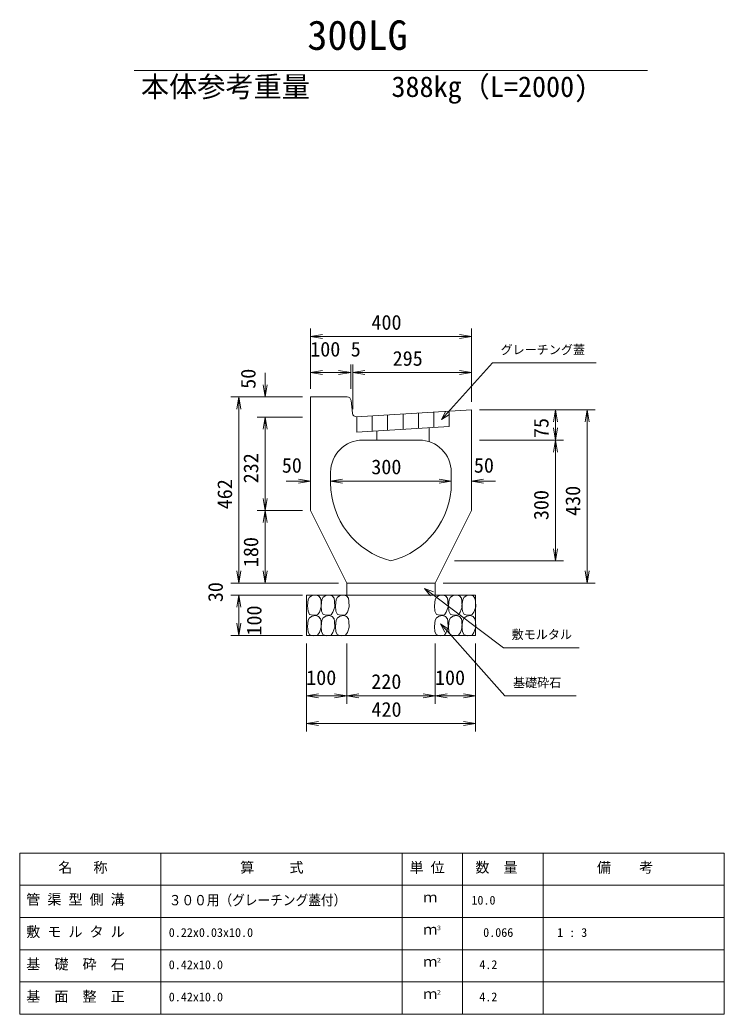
# Model space of a CAD drawing. Units: millimetres on the paper. Extents: x 0 to 841, y 0 to 594.
# Drawn here: x 192.5 to 280, y 172.3 to 295.7 of the extents above; entities that cross this region are included whole.
import ezdxf
from ezdxf.enums import TextEntityAlignment as Align

# ---------------------------------------------------------------- set-up
doc = ezdxf.new("R2010")
doc.units = ezdxf.units.MM
for name, color, linetype, lineweight in [('D-MTR-FRAM（材料表図枠）', 2, 'Continuous', 18), ('D-STR-DIM（寸法）', 7, 'Continuous', 18), ('D-STR-HTXT（旗揚げ）', 7, 'Continuous', 18), ('D-STR-STRn（構造物）', 7, 'Continuous', 18), ('D-STR（構造物外形線）', 1, 'Continuous', 18)]:
    doc.layers.add(name, color=color, linetype=linetype, lineweight=lineweight)
for name, color, linetype in [('D-MTR-TXT(文字列）', 7, 'Continuous'), ('D-STR-TXT（文字）', 7, 'Continuous'), ('D-TTL-TXT（文字）', 7, 'Continuous')]:
    doc.layers.add(name, color=color, linetype=linetype)
doc.styles.add('ＭＳ ゴシック', font='')
doc.styles.get('ＭＳ ゴシック').set_extended_font_data('MS Gothic')

msp = doc.modelspace()

# ---------------------------------------------------------------- linework, layer by layer
at = {"layer": 'D-MTR-FRAM（材料表図枠）'}
for p, q in [((192.51, 192.254), (192.51, 172.254)), ((280.01, 192.254), (192.51, 192.254)), ((210.01, 192.254), (210.01, 172.254)), ((240.01, 192.254), (240.01, 172.254)), ((247.51, 192.254), (247.51, 172.254)), ((257.51, 192.254), (257.51, 172.254)), ((280.01, 172.254), (280.01, 192.254)), ((192.51, 188.254), (280.01, 188.254)), ((192.51, 184.254), (280.01, 184.254)), ((192.51, 180.254), (280.01, 180.254)), ((192.51, 176.254), (280.01, 176.254)), ((192.51, 172.254), (280.01, 172.254))]:
    msp.add_line(p, q, dxfattribs=at)
at = {"layer": 'D-STR-DIM（寸法）'}
for p, q in [((228.615, 249.881), (228.615, 257.381)), ((248.615, 249.881), (248.615, 257.381)), ((228.615, 256.381), (230.115, 256.631)), ((230.115, 256.131), (228.615, 256.381)), ((228.615, 256.381), (230.115, 256.381)), ((230.115, 256.381), (247.115, 256.381)), ((247.115, 256.631), (248.615, 256.381)), ((248.615, 256.381), (247.115, 256.131)), ((248.615, 256.381), (247.115, 256.381)), ((222.979, 250.381), (222.979, 251.881)), ((228.615, 249.881), (228.615, 252.899)), ((228.615, 251.899), (230.115, 252.149)), ((230.115, 251.649), (228.615, 251.899)), ((228.615, 251.899), (230.115, 251.899)), ((230.115, 251.899), (232.115, 251.899)), ((232.115, 251.899), (230.615, 251.899)), ((232.115, 252.149), (233.615, 251.899)), ((232.115, 252.149), (233.615, 251.899)), ((233.615, 251.899), (232.115, 251.649)), ((233.615, 251.899), (232.115, 251.899)), ((233.615, 251.899), (232.115, 251.649)), ((233.615, 251.899), (232.115, 251.899)), ((233.615, 249.881), (233.615, 252.899)), ((233.615, 249.881), (233.615, 252.899)), ((233.865, 247.381), (233.865, 252.899)), ((233.865, 247.381), (233.865, 252.899)), ((233.865, 251.899), (235.365, 252.149)), ((233.865, 251.899), (235.365, 252.149)), ((235.365, 251.649), (233.865, 251.899)), ((233.865, 251.899), (235.365, 251.899)), ((235.365, 251.649), (233.865, 251.899)), ((233.865, 251.899), (235.365, 251.899)), ((247.115, 251.899), (235.365, 251.899)), ((235.365, 251.899), (236.865, 251.899)), ((247.115, 252.149), (248.615, 251.899)), ((248.615, 251.899), (247.115, 251.649)), ((248.615, 251.899), (247.115, 251.899)), ((248.615, 248.281), (248.615, 252.899)), ((222.979, 248.881), (222.729, 250.381)), ((223.229, 250.381), (222.979, 248.881)), ((222.979, 248.881), (222.979, 250.381)), ((227.615, 248.881), (218.727, 248.881)), ((219.477, 247.381), (219.727, 248.881)), ((219.727, 248.881), (219.977, 247.381)), ((219.727, 248.881), (219.727, 247.381)), ((227.615, 248.881), (221.979, 248.881)), ((219.727, 247.381), (219.727, 227.281)), ((249.615, 247.281), (260.043, 247.281)), ((249.615, 247.281), (263.976, 247.281)), ((258.793, 245.781), (259.043, 247.281)), ((259.043, 247.281), (259.293, 245.781)), ((259.043, 247.281), (259.043, 245.781)), ((262.726, 245.781), (262.976, 247.281)), ((262.976, 247.281), (263.226, 245.781)), ((262.976, 247.281), (262.976, 245.781)), ((227.615, 246.381), (221.979, 246.381)), ((227.615, 246.381), (221.979, 246.381)), ((222.729, 244.881), (222.979, 246.381)), ((222.729, 244.881), (222.979, 246.381)), ((222.979, 246.381), (223.229, 244.881)), ((222.979, 246.381), (222.979, 244.881)), ((222.979, 246.381), (223.229, 244.881)), ((222.979, 246.381), (222.979, 244.881)), ((259.043, 245.031), (259.043, 245.781)), ((262.976, 245.781), (262.976, 227.281)), ((222.979, 244.881), (222.979, 236.281)), ((222.979, 244.881), (222.979, 243.381)), ((259.043, 243.531), (258.793, 245.031)), ((259.293, 245.031), (259.043, 243.531)), ((259.043, 243.531), (259.043, 245.031)), ((249.615, 243.531), (260.043, 243.531)), ((249.615, 243.531), (260.043, 243.531)), ((258.793, 242.031), (259.043, 243.531)), ((259.043, 243.531), (259.293, 242.031)), ((259.043, 243.531), (259.043, 242.031)), ((259.043, 242.031), (259.043, 230.031)), ((227.115, 238.433), (225.615, 238.433)), ((227.115, 238.683), (228.615, 238.433)), ((228.615, 238.433), (227.115, 238.183)), ((228.615, 238.433), (227.115, 238.433)), ((231.115, 239.213), (231.115, 239.433)), ((231.115, 238.433), (232.615, 238.683)), ((231.115, 238.433), (232.615, 238.683)), ((232.615, 238.183), (231.115, 238.433)), ((231.115, 238.433), (232.615, 238.433)), ((232.615, 238.183), (231.115, 238.433)), ((231.115, 238.433), (232.615, 238.433)), ((232.615, 238.433), (234.115, 238.433)), ((232.615, 238.433), (244.615, 238.433)), ((244.615, 238.433), (243.115, 238.433)), ((244.615, 238.683), (246.115, 238.433)), ((244.615, 238.683), (246.115, 238.433)), ((246.115, 238.433), (244.615, 238.183)), ((246.115, 238.433), (244.615, 238.433)), ((246.115, 238.433), (244.615, 238.183)), ((246.115, 238.433), (244.615, 238.433)), ((246.115, 239.213), (246.115, 239.433)), ((248.615, 238.433), (250.115, 238.683)), ((250.115, 238.183), (248.615, 238.433)), ((248.615, 238.433), (250.115, 238.433)), ((250.115, 238.433), (251.615, 238.433)), ((222.979, 234.781), (222.729, 236.281)), ((223.229, 236.281), (222.979, 234.781)), ((222.979, 234.781), (222.979, 236.281)), ((227.615, 234.781), (221.979, 234.781)), ((227.615, 234.781), (221.979, 234.781)), ((222.729, 233.281), (222.979, 234.781)), ((222.979, 234.781), (223.229, 233.281)), ((222.979, 234.781), (222.979, 233.281)), ((222.979, 233.281), (222.979, 227.281)), ((259.043, 228.531), (258.793, 230.031)), ((259.293, 230.031), (259.043, 228.531)), ((259.043, 228.531), (259.043, 230.031)), ((219.727, 227.281), (219.727, 228.781)), ((246.49, 228.531), (260.043, 228.531)), ((219.727, 225.781), (219.477, 227.281)), ((219.727, 225.781), (219.477, 227.281)), ((219.977, 227.281), (219.727, 225.781)), ((219.727, 225.781), (219.727, 227.281)), ((219.977, 227.281), (219.727, 225.781)), ((219.727, 225.781), (219.727, 227.281)), ((222.979, 225.781), (222.729, 227.281)), ((223.229, 227.281), (222.979, 225.781)), ((222.979, 225.781), (222.979, 227.281)), ((262.976, 225.781), (262.726, 227.281)), ((263.226, 227.281), (262.976, 225.781)), ((262.976, 225.781), (262.976, 227.281)), ((220.115, 225.781), (218.727, 225.781)), ((232.115, 225.781), (218.727, 225.781)), ((232.115, 225.781), (221.979, 225.781)), ((245.115, 225.781), (263.976, 225.781)), ((227.615, 224.281), (218.727, 224.281)), ((220.115, 224.281), (218.727, 224.281)), ((219.477, 222.781), (219.727, 224.281)), ((219.477, 222.781), (219.727, 224.281)), ((219.727, 224.281), (219.977, 222.781)), ((219.727, 224.281), (219.727, 222.781)), ((219.727, 224.281), (219.977, 222.781)), ((219.727, 224.281), (219.727, 222.781)), ((219.727, 220.781), (219.727, 222.781)), ((219.727, 222.781), (219.727, 221.281)), ((219.727, 219.281), (219.477, 220.781)), ((219.977, 220.781), (219.727, 219.281)), ((219.727, 219.281), (219.727, 220.781)), ((227.615, 219.281), (218.727, 219.281)), ((228.115, 218.281), (228.115, 207.323)), ((228.115, 218.281), (228.115, 210.781)), ((233.115, 218.281), (233.115, 210.781)), ((233.115, 218.281), (233.115, 210.781)), ((244.115, 218.281), (244.115, 210.781)), ((244.115, 218.281), (244.115, 210.781)), ((249.115, 218.281), (249.115, 207.323)), ((249.115, 218.281), (249.115, 210.781)), ((228.115, 211.781), (229.615, 212.031)), ((229.615, 211.531), (228.115, 211.781)), ((228.115, 211.781), (229.615, 211.781)), ((231.615, 211.781), (229.615, 211.781)), ((231.615, 212.031), (233.115, 211.781)), ((233.115, 211.781), (231.615, 211.531)), ((233.115, 211.781), (231.615, 211.781)), ((233.115, 211.781), (234.615, 212.031)), ((234.615, 211.531), (233.115, 211.781)), ((233.115, 211.781), (234.615, 211.781)), ((234.615, 211.781), (242.615, 211.781)), ((242.615, 212.031), (244.115, 211.781)), ((244.115, 211.781), (242.615, 211.531)), ((244.115, 211.781), (242.615, 211.781)), ((244.115, 211.781), (245.615, 212.031)), ((245.615, 211.531), (244.115, 211.781)), ((244.115, 211.781), (245.615, 211.781)), ((245.615, 211.781), (247.615, 211.781)), ((247.615, 212.031), (249.115, 211.781)), ((249.115, 211.781), (247.615, 211.531)), ((249.115, 211.781), (247.615, 211.781)), ((228.115, 208.323), (229.615, 208.573)), ((229.615, 208.073), (228.115, 208.323)), ((228.115, 208.323), (229.615, 208.323)), ((247.615, 208.323), (229.615, 208.323)), ((247.615, 208.573), (249.115, 208.323)), ((249.115, 208.323), (247.615, 208.073)), ((249.115, 208.323), (247.615, 208.323))]:
    msp.add_line(p, q, dxfattribs=at)
at = {"layer": 'D-STR-HTXT（旗揚げ）'}
for p, q in [((206.723, 289.423), (270.507, 289.423)), ((245.65, 246.906), (251.23, 253.104)), ((251.23, 253.104), (264.13, 253.104)), ((244.897, 246.07), (245.426, 247.108)), ((244.897, 246.07), (245.65, 246.906)), ((245.874, 246.705), (244.897, 246.07)), ((243.521, 224.182), (242.802, 225.099)), ((242.802, 225.099), (243.883, 224.665)), ((242.802, 225.099), (243.702, 224.423)), ((243.702, 224.423), (252.606, 217.743)), ((245.312, 219.667), (244.787, 220.707)), ((244.787, 220.707), (245.762, 220.069)), ((244.787, 220.707), (245.537, 219.868)), ((245.537, 219.868), (252.775, 211.765)), ((252.606, 217.743), (262.006, 217.743)), ((252.775, 211.765), (261.647, 211.765))]:
    msp.add_line(p, q, dxfattribs=at)
at = {"layer": 'D-STR-STRn（構造物）', "color": 4}
for p, q in [((243.949, 245.096), (243.949, 246.996)), ((245.865, 245.213), (245.865, 247.113)), ((234.365, 246.411), (234.365, 244.511)), ((236.282, 244.628), (236.282, 246.528)), ((238.199, 244.745), (238.199, 246.645)), ((240.115, 244.862), (240.115, 246.762)), ((242.032, 244.979), (242.032, 246.879)), ((234.365, 244.511), (245.865, 245.213)), ((236.865, 244.664), (236.865, 243.531)), ((243.365, 245.061), (243.365, 243.331))]:
    msp.add_line(p, q, dxfattribs=at)
at = {"layer": 'D-STR-STRn（構造物）'}
for p, q in [((233.115, 225.781), (233.115, 224.281)), ((244.115, 225.781), (244.115, 224.281)), ((228.115, 224.281), (249.115, 224.281)), ((228.115, 219.281), (228.115, 224.281)), ((228.244, 222.926), (228.343, 223.717)), ((228.343, 223.717), (228.508, 224.014)), ((228.508, 224.014), (228.838, 224.211)), ((228.838, 224.211), (229.266, 224.277)), ((229.266, 224.277), (229.629, 224.178)), ((229.629, 224.178), (229.86, 223.882)), ((229.86, 223.882), (229.926, 223.519)), ((229.924, 222.926), (230.023, 223.717)), ((229.926, 223.519), (229.959, 222.827)), ((230.023, 223.717), (230.188, 224.014)), ((230.188, 224.014), (230.518, 224.211)), ((230.518, 224.211), (230.947, 224.277)), ((230.947, 224.277), (231.309, 224.178)), ((231.309, 224.178), (231.54, 223.882)), ((231.54, 223.882), (231.606, 223.519)), ((231.606, 223.519), (231.639, 222.827)), ((231.717, 222.926), (231.816, 223.717)), ((231.816, 223.717), (231.981, 224.014)), ((231.981, 224.014), (232.311, 224.211)), ((232.311, 224.211), (232.739, 224.277)), ((232.739, 224.277), (233.102, 224.178)), ((233.102, 224.178), (233.333, 223.882)), ((233.333, 223.882), (233.399, 223.519)), ((233.399, 223.519), (233.432, 222.827)), ((244.006, 222.926), (244.105, 223.717)), ((244.105, 223.717), (244.27, 224.014)), ((244.27, 224.014), (244.6, 224.211)), ((244.6, 224.211), (245.028, 224.277)), ((245.028, 224.277), (245.391, 224.178)), ((245.391, 224.178), (245.622, 223.882)), ((245.622, 223.882), (245.688, 223.519)), ((245.688, 223.519), (245.721, 222.827)), ((245.749, 222.926), (245.848, 223.717)), ((245.848, 223.717), (246.013, 224.014)), ((246.013, 224.014), (246.343, 224.211)), ((246.343, 224.211), (246.771, 224.277)), ((246.771, 224.277), (247.134, 224.178)), ((247.134, 224.178), (247.365, 223.882)), ((247.365, 223.882), (247.431, 223.519)), ((247.429, 222.926), (247.528, 223.717)), ((247.431, 223.519), (247.464, 222.827)), ((247.528, 223.717), (247.693, 224.014)), ((247.693, 224.014), (248.023, 224.211)), ((248.023, 224.211), (248.452, 224.277)), ((248.452, 224.277), (248.814, 224.178)), ((248.814, 224.178), (249.045, 223.882)), ((249.045, 223.882), (249.111, 223.519)), ((249.111, 223.519), (249.144, 222.827)), ((249.115, 224.281), (249.115, 219.281)), ((228.31, 222.267), (228.244, 222.926)), ((228.508, 221.871), (228.31, 222.267)), ((229.959, 222.827), (229.728, 222.168)), ((229.99, 222.267), (229.924, 222.926)), ((230.188, 221.871), (229.99, 222.267)), ((231.639, 222.827), (231.408, 222.168)), ((231.783, 222.267), (231.717, 222.926)), ((231.981, 221.871), (231.783, 222.267)), ((233.432, 222.827), (233.201, 222.168)), ((244.072, 222.267), (244.006, 222.926)), ((244.27, 221.871), (244.072, 222.267)), ((245.721, 222.827), (245.49, 222.168)), ((245.815, 222.267), (245.749, 222.926)), ((246.013, 221.871), (245.815, 222.267)), ((247.464, 222.827), (247.233, 222.168)), ((247.495, 222.267), (247.429, 222.926)), ((247.693, 221.871), (247.495, 222.267)), ((249.144, 222.827), (248.913, 222.168)), ((228.247, 220.39), (228.346, 221.18)), ((228.346, 221.18), (228.511, 221.477)), ((228.97, 221.773), (228.508, 221.871)), ((228.511, 221.477), (228.841, 221.675)), ((228.841, 221.675), (229.269, 221.741)), ((229.497, 221.838), (228.97, 221.773)), ((229.269, 221.741), (229.632, 221.642)), ((229.728, 222.168), (229.497, 221.838)), ((229.632, 221.642), (229.863, 221.345)), ((229.863, 221.345), (229.929, 220.983)), ((229.927, 220.39), (230.026, 221.18)), ((229.929, 220.983), (229.962, 220.291)), ((230.026, 221.18), (230.191, 221.477)), ((230.65, 221.773), (230.188, 221.871)), ((230.191, 221.477), (230.521, 221.675)), ((230.521, 221.675), (230.95, 221.741)), ((231.177, 221.838), (230.65, 221.773)), ((230.95, 221.741), (231.312, 221.642)), ((231.408, 222.168), (231.177, 221.838)), ((231.312, 221.642), (231.543, 221.345)), ((231.543, 221.345), (231.609, 220.983)), ((231.609, 220.983), (231.642, 220.291)), ((231.72, 220.39), (231.819, 221.18)), ((231.819, 221.18), (231.984, 221.477)), ((232.443, 221.773), (231.981, 221.871)), ((231.984, 221.477), (232.314, 221.675)), ((232.314, 221.675), (232.742, 221.741)), ((232.97, 221.838), (232.443, 221.773)), ((232.742, 221.741), (233.105, 221.642)), ((233.201, 222.168), (232.97, 221.838)), ((233.105, 221.642), (233.336, 221.345)), ((233.336, 221.345), (233.402, 220.983)), ((233.402, 220.983), (233.435, 220.291)), ((244.009, 220.39), (244.108, 221.18)), ((244.108, 221.18), (244.273, 221.477)), ((244.732, 221.773), (244.27, 221.871)), ((244.273, 221.477), (244.603, 221.675)), ((244.603, 221.675), (245.031, 221.741)), ((245.259, 221.838), (244.732, 221.773)), ((245.031, 221.741), (245.394, 221.642)), ((245.49, 222.168), (245.259, 221.838)), ((245.394, 221.642), (245.625, 221.345)), ((245.625, 221.345), (245.691, 220.983)), ((245.691, 220.983), (245.724, 220.291)), ((245.752, 220.39), (245.851, 221.18)), ((245.851, 221.18), (246.016, 221.477)), ((246.475, 221.773), (246.013, 221.871)), ((246.016, 221.477), (246.346, 221.675)), ((246.346, 221.675), (246.774, 221.741)), ((247.002, 221.838), (246.475, 221.773)), ((246.774, 221.741), (247.137, 221.642)), ((247.233, 222.168), (247.002, 221.838)), ((247.137, 221.642), (247.368, 221.345)), ((247.368, 221.345), (247.434, 220.983)), ((247.432, 220.39), (247.531, 221.18)), ((247.434, 220.983), (247.467, 220.291)), ((247.531, 221.18), (247.696, 221.477)), ((248.155, 221.773), (247.693, 221.871)), ((247.696, 221.477), (248.026, 221.675)), ((248.026, 221.675), (248.455, 221.741)), ((248.682, 221.838), (248.155, 221.773)), ((248.455, 221.741), (248.817, 221.642)), ((248.913, 222.168), (248.682, 221.838)), ((248.817, 221.642), (249.048, 221.345)), ((249.048, 221.345), (249.114, 220.983)), ((249.114, 220.983), (249.147, 220.291)), ((228.313, 219.73), (228.247, 220.39)), ((228.511, 219.335), (228.313, 219.73)), ((229.962, 220.291), (229.731, 219.631)), ((229.993, 219.73), (229.927, 220.39)), ((230.191, 219.335), (229.993, 219.73)), ((231.642, 220.291), (231.411, 219.631)), ((231.786, 219.73), (231.72, 220.39)), ((231.984, 219.335), (231.786, 219.73)), ((233.435, 220.291), (233.204, 219.631)), ((244.075, 219.73), (244.009, 220.39)), ((244.273, 219.335), (244.075, 219.73)), ((245.724, 220.291), (245.493, 219.631)), ((245.818, 219.73), (245.752, 220.39)), ((246.016, 219.335), (245.818, 219.73)), ((247.467, 220.291), (247.236, 219.631)), ((247.498, 219.73), (247.432, 220.39)), ((247.696, 219.335), (247.498, 219.73)), ((249.147, 220.291), (248.916, 219.631)), ((249.115, 219.281), (228.115, 219.281)), ((228.973, 219.236), (228.511, 219.335)), ((229.5, 219.302), (228.973, 219.236)), ((229.731, 219.631), (229.5, 219.302)), ((230.653, 219.236), (230.191, 219.335)), ((231.18, 219.302), (230.653, 219.236)), ((231.411, 219.631), (231.18, 219.302)), ((232.446, 219.236), (231.984, 219.335)), ((232.973, 219.302), (232.446, 219.236)), ((233.204, 219.631), (232.973, 219.302)), ((244.735, 219.236), (244.273, 219.335)), ((245.262, 219.302), (244.735, 219.236)), ((245.493, 219.631), (245.262, 219.302)), ((246.478, 219.236), (246.016, 219.335)), ((247.005, 219.302), (246.478, 219.236)), ((247.236, 219.631), (247.005, 219.302)), ((248.158, 219.236), (247.696, 219.335)), ((248.685, 219.302), (248.158, 219.236)), ((248.916, 219.631), (248.685, 219.302))]:
    msp.add_line(p, q, dxfattribs=at)
at = {"layer": 'D-STR（構造物外形線）'}
for p, q in [((228.615, 234.781), (228.615, 248.881)), ((228.615, 248.881), (233.163, 248.881)), ((233.66, 248.431), (233.817, 246.86)), ((234.345, 246.41), (248.615, 247.281)), ((248.615, 247.281), (248.615, 234.781)), ((242.115, 243.531), (235.115, 243.531)), ((231.115, 239.531), (231.115, 238.213)), ((246.115, 238.213), (246.115, 239.531)), ((233.115, 225.781), (228.615, 234.781)), ((248.615, 234.781), (244.115, 225.781)), ((244.115, 225.781), (233.115, 225.781))]:
    msp.add_line(p, q, dxfattribs=at)
for centre, radius, start, end in [((233.163, 248.381), 0.5, 5.71059, 90), ((234.315, 246.909), 0.5, 185.71059, 273.49168), ((235.115, 239.531), 4, 90, 180), ((242.115, 239.531), 4, 0, 90), ((241.115, 238.213), 10, 180, 255.52249), ((236.115, 238.213), 10, 284.47751, 0)]:
    msp.add_arc(centre, radius, start, end, dxfattribs=at)

# ---------------------------------------------------------------- texts
at = {"layer": 'D-MTR-TXT(文字列）', "style": 'ＭＳ ゴシック'}
for s, height, p in [('本体参考重量', 2.566, (207.554, 285.357)), ('388kg（L=2000)', 2.566, (238.674, 285.357)), ('名   称', 1.283, (197.28, 189.437)), ('算     式', 1.283, (219.885, 189.437)), ('単 位', 1.283, (240.917, 189.428)), ('数  量', 1.283, (249.099, 189.446)), ('備    考', 1.283, (264.211, 189.432)), ('管 渠 型 側 溝', 1.283, (193.3, 185.459)), ('ｍ', 1.283, (242.623, 185.748)), ('10.0    ', 1.1, (248.611, 185.516)), ('敷 モ ル タ ル', 1.283, (193.3, 181.45)), ('0.22x0.03x10.0', 1.1, (211.01, 181.504)), ('ｍ', 1.283, (242.623, 181.748)), (' ３', 0.5499, (243.76, 182.504)), ('0.066', 1.1, (250.073, 181.512)), (' 1 : 3', 1.1, (258.51, 181.504)), ('基\u3000礎\u3000砕\u3000石', 1.283, (193.3, 177.432)), ('ｍ', 1.283, (242.623, 177.748)), (' ２', 0.5499, (243.76, 178.504)), ('0.42x10.0', 1.1, (211.01, 177.504)), ('4.2\u3000 ', 1.1, (249.586, 177.516)), ('基  面  整  正', 1.283, (193.3, 173.415)), ('0.42x10.0', 1.1, (211.01, 173.504)), ('ｍ', 1.283, (242.623, 173.748)), (' ２', 0.5499, (243.76, 174.504)), ('4.2   ', 1.1, (249.586, 173.516))]:
    msp.add_text(s, height=height, dxfattribs=at).set_placement(p, align=Align.BOTTOM_LEFT)
at = {"layer": 'D-MTR-TXT(文字列）', "style": 'ＭＳ ゴシック', "width": 0.9}
msp.add_text('３００用（グレーチング蓋付）', height=1.283, dxfattribs=at).set_placement((211.01, 185.379), align=Align.BOTTOM_LEFT)
at = {"layer": 'D-STR-DIM（寸法）', "style": 'ＭＳ ゴシック'}
for s, p in [('400', (236.191, 256.681)), ('100', (228.584, 253.349)), ('5', (233.616, 253.349)), ('295', (238.823, 252.199)), ('50', (225.053, 238.928)), ('300', (236.172, 238.733)), ('50', (248.916, 238.928)), ('100', (228.084, 212.569)), ('100', (244.084, 212.569)), ('220', (236.166, 212.081)), ('420', (236.191, 208.623))]:
    msp.add_text(s, height=1.833, dxfattribs=at).set_placement(p, align=Align.BOTTOM_LEFT)
for s, p in [('50', (222.341, 249.894)), ('75', (258.743, 243.775)), ('232', (222.679, 238.157)), ('462', (219.427, 234.932)), ('300', (258.743, 233.588)), ('430', (262.676, 234.107)), ('180', (222.679, 227.749)), ('30', (218.277, 223.4)), ('100', (223.08, 219.249))]:
    msp.add_text(s, height=1.833, rotation=90, dxfattribs=at).set_placement(p, align=Align.BOTTOM_LEFT)
at = {"layer": 'D-STR-TXT（文字）', "style": 'ＭＳ ゴシック'}
for s, p in [('グレーチング蓋', (252.23, 253.854)), ('敷モルタル', (253.606, 218.493)), ('基礎砕石', (253.775, 212.515))]:
    msp.add_text(s, height=1.1, dxfattribs=at).set_placement(p, align=Align.BOTTOM_LEFT)
at = {"layer": 'D-TTL-TXT（文字）', "style": 'ＭＳ ゴシック'}
msp.add_text('300LG', height=3.666, dxfattribs=at).set_placement((228.223, 290.872), align=Align.BOTTOM_LEFT)

doc.saveas('drawing.dxf')
